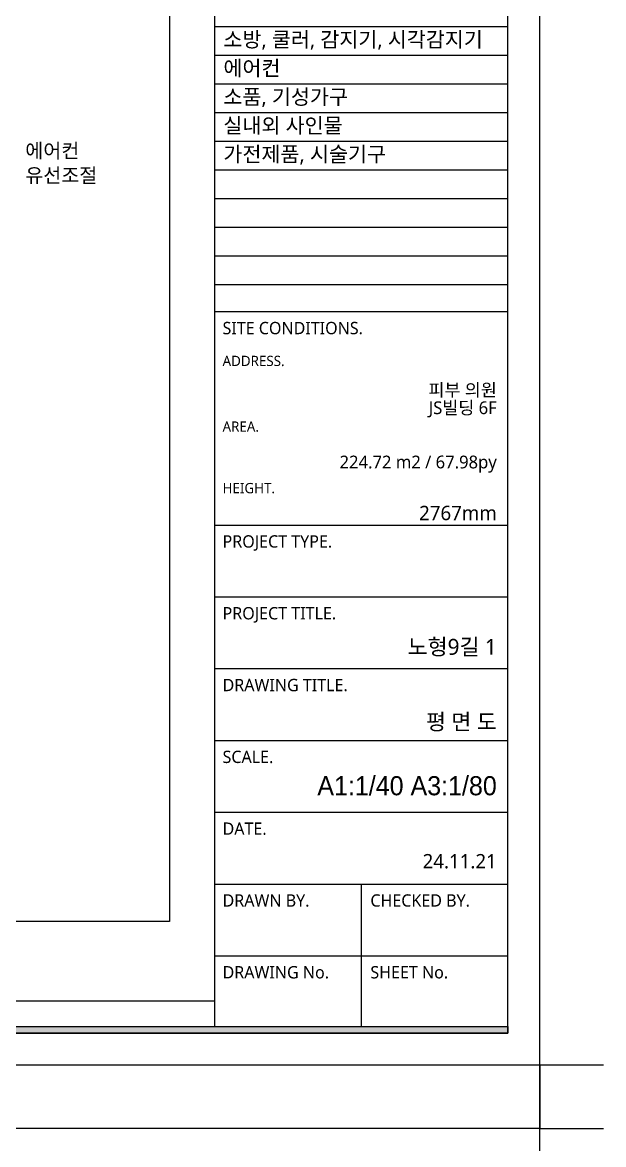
# Model space of a CAD drawing. Extents: x 11477420 to 23072185, y -28506554 to -14238804.
# Drawn here: x 11539728 to 11547020, y -14264364 to -14250285 of the extents above; entities that cross this region are included whole.
import ezdxf
from ezdxf.enums import TextEntityAlignment as Align

# ---------------------------------------------------------------- set-up
doc = ezdxf.new("R2010")
doc.units = 0
doc.header["$LTSCALE"] = 50
doc.header["$MEASUREMENT"] = 0
doc.linetypes.add('DASH', pattern=[0.35, 0.25, -0.1])
doc.layers.get('DEFPOINTS').update_dxf_attribs({"linetype": 'CONTINUOUS'})
for name, color, linetype in [('2.글자선', 60, 'CONTINUOUS'), ('3.기호.계단선', 30, 'CONTINUOUS'), ('F-SYM', 7, 'CONTINUOUS'), ('FORM(YOURNAME)-11', 1, 'CONTINUOUS'), ('FORM(YOURNAME)-11 @ 1', 1, 'CONTINUOUS'), ('에어컨', 30, 'DASH')]:
    doc.layers.add(name, color=color, linetype=linetype)
doc.styles.add('YOURNAME', font='HY울릉도M.TTF')
doc.styles.add('맑은 고딕', font='malgun.ttf')
doc.linetypes.add('BATTING', pattern='A,0.00254,-2.54,[134,ltypeshp.shx,S=2.54,R=0,X=-2.54,Y=0],-5.08,[134,ltypeshp.shx,S=2.54,R=180,X=2.54,Y=0],-2.54', length=10.16254)

# ---------------------------------------------------------------- blocks, each defined once
blk = doc.blocks.new('FORM-PLAN')
at = {"layer": 'FORM(YOURNAME)-11'}
h = blk.add_hatch(color=256, dxfattribs=at)
h.dxf.hatch_style = 1
h.paths.add_polyline_path([(-71444, 55115), (10556, 55115), (10556, 54915), (-71444, 54915)])
h.paths.add_polyline_path([(-71444, -2085), (10556, -2085), (10556, -2285), (-71444, -2285)])
at = {"layer": 'DEFPOINTS', "color": 158}
for p, q in [((1346, 54915), (1346, -2085)), ((1346, -1285), (-71444, -1285))]:
    blk.add_line(p, q, dxfattribs=at)
at = {"layer": 'DEFPOINTS', "color": 1}
for points in [[(11556, 58115), (11556, 56115), (13556, 56115)], [(11556, -5285), (11556, -3285), (13556, -3285)]]:
    blk.add_lwpolyline(points, dxfattribs=at)
at = {"layer": 'DEFPOINTS', "color": 158}
for points in [[(-71444, -2285), (10556, -2285), (10556, 55115), (-71444, 55115)], [(-69444, 53115), (-64, 53115), (-64, 1215), (-69444, 1215)]]:
    blk.add_lwpolyline(points, close=True, dxfattribs=at)
at = {"layer": 'FORM(YOURNAME)-11', "color": 14}
for p, q in [((1346, 29293), (10556, 29293)), ((1346, 28393), (10556, 28393)), ((1346, 27493), (10556, 27493)), ((1346, 26593), (10556, 26593)), ((1346, 25693), (10556, 25693)), ((1346, 24793), (10556, 24793)), ((1346, 23893), (10556, 23893)), ((1346, 22993), (10556, 22993)), ((1346, 22093), (10556, 22093)), ((1346, 21193), (10556, 21193)), ((1346, 20344), (10556, 20344)), ((1346, 13651), (10556, 13651)), ((1346, 11398), (10556, 11398)), ((1346, 9146), (10556, 9146)), ((1346, 6893), (10556, 6893)), ((1346, 4641), (10556, 4641)), ((1346, 2388), (10556, 2388)), ((5951, 2388), (5951, -2085)), ((1346, 136), (10556, 136))]:
    blk.add_line(p, q, dxfattribs=at)
at = {"layer": 'FORM(YOURNAME)-11', "color": 250}
blk.add_lwpolyline([(-72444, -3285), (11556, -3285), (11556, 56115), (-72444, 56115)], close=True, dxfattribs=at)
at = {"layer": 'FORM(YOURNAME)-11'}
blk.add_lwpolyline([(-71444, -2085), (10556, -2085), (10556, -2285), (-71444, -2285)], close=True, dxfattribs=at)
at = {"layer": 'FORM(YOURNAME)-11', "color": 14, "style": '맑은 고딕'}
for s, height, p in [('SITE CONDITIONS.', 386.14, (1603, 19829)), ('PROJECT TYPE.', 386.14, (1603, 13136)), ('PROJECT TITLE.', 386.14, (1603, 10883)), ('DRAWING TITLE.', 386.14, (1603, 8631)), ('SCALE.', 386.1, (1603, 6378)), ('DATE.', 386.1, (1603, 4126)), ('DRAWN BY.', 386.1, (1603, 1873)), ('CHECKED BY.', 386.14, (6240, 1873)), ('DRAWING No.', 386.14, (1603, -379)), ('SHEET No.', 386.1, (6240, -379))]:
    blk.add_text(s, height=height, dxfattribs=at).set_placement(p, align=Align.MIDDLE_LEFT)
at = {"layer": 'FORM(YOURNAME)-11', "color": 251, "style": '맑은 고딕'}
for s, p in [('ADDRESS.', (1603, 18799)), ('AREA.', (1603, 16740)), ('HEIGHT.', (1603, 14809))]:
    blk.add_text(s, height=321.8, dxfattribs=at).set_placement(p, align=Align.MIDDLE_LEFT)
at = {"layer": 'FORM(YOURNAME)-11', "color": 3, "style": 'YOURNAME'}
for tag, height, p in [('1', 450, (9905, 18188)), ('2', 450, (9905, 17544)), ('3', 450, (9905, 16257)), ('4', 450, (9905, 14326)), ('5', 515, (9905, 12009)), ('6', 515, (9905, 9757)), ('7', 515, (9905, 7504)), ('8', 515, (9905, 5252)), ('9', 515, (9905, 2999)), ('10', 515, (5655, 811)), ('11', 515, (9905, 747)), ('12', 515, (5655, -1441)), ('13', 515, (9905, -1441))]:
    blk.add_attdef(tag, text='', height=height, dxfattribs=at).set_placement(p, align=Align.MIDDLE_RIGHT)
blk = doc.blocks.new('*U528')
at = {"layer": 'F-SYM'}
ref = blk.add_blockref('FORM-PLAN', (11541598, -14262051), dxfattribs=dict(at, xscale=0.4, yscale=0.4, zscale=0.4))
ref.add_attrib('4', '2767mm', dxfattribs={"layer": 'FORM(YOURNAME)-11', "color": 3, "height": 180, "style": '맑은 고딕'}).set_placement((11545680, -14256350), align=Align.TOP_RIGHT)
ref.add_attrib('3', '224.72 m2 / 67.98py', dxfattribs={"layer": 'FORM(YOURNAME)-11', "color": 3, "height": 160, "style": '맑은 고딕'}).set_placement((11545680, -14255720), align=Align.TOP_RIGHT)
ref.add_attrib('2', 'JS빌딩 6F', dxfattribs={"layer": 'FORM(YOURNAME)-11', "color": 3, "height": 160, "style": '맑은 고딕'}).set_placement((11545680, -14255039), align=Align.TOP_RIGHT)
ref.add_attrib('1', '피부 의원', dxfattribs={"layer": 'FORM(YOURNAME)-11', "color": 3, "height": 160, "style": '맑은 고딕'}).set_placement((11545680, -14254816), align=Align.TOP_RIGHT)
ref.add_attrib('6', '노형9길 1', dxfattribs={"layer": 'FORM(YOURNAME)-11', "color": 3, "height": 200, "style": '맑은 고딕'}).set_placement((11545680, -14258019), align=Align.TOP_RIGHT)
ref.add_attrib('7', '평 면 도', dxfattribs={"layer": 'FORM(YOURNAME)-11', "color": 3, "height": 200, "style": '맑은 고딕'}).set_placement((11545680, -14258960), align=Align.TOP_RIGHT)
ref.add_attrib('8', 'A1:1/40 A3:1/80', dxfattribs={"layer": 'FORM(YOURNAME)-11 @ 1', "color": 3, "height": 240, "style": 'YOURNAME'}).set_placement((11545680, -14259862), align=Align.MIDDLE_RIGHT)
ref.add_attrib('9', '24.11.21', dxfattribs={"layer": 'FORM(YOURNAME)-11', "color": 3, "height": 180, "style": '맑은 고딕'}).set_placement((11545680, -14260719), align=Align.TOP_RIGHT)
blk = doc.blocks.new('*U529')
at = {"layer": 'F-SYM', "xscale": 0.4, "yscale": 0.4, "zscale": 0.4}
blk.add_blockref('FORM-PLAN', (11541598, -14286611), dxfattribs=at)

msp = doc.modelspace()

# ---------------------------------------------------------------- block references
at = {"layer": '3.기호.계단선', "linetype": 'BATTING'}
for name in ['*U528', '*U529']:
    msp.add_blockref(name, (0, 0), dxfattribs=at)

# ---------------------------------------------------------------- texts
at = {"layer": '2.글자선', "color": 30, "style": '맑은 고딕'}
for s, height, p in [('소방, 쿨러, 감지기, 시각감지기', 190.138, (11542249.9, -14250402.8)), ('에어컨', 190.14, (11542249.9, -14250762.8)), ('소품, 기성가구', 190.14, (11542249.9, -14251122.8)), ('실내외 사인물', 190.14, (11542249.9, -14251482.8)), ('가전제품, 시술기구', 190.14, (11542249.9, -14251842.8))]:
    msp.add_text(s, height=height, dxfattribs=at).set_placement(p, align=Align.TOP_LEFT)
at = {"layer": '에어컨', "ltscale": 30, "style": '맑은 고딕'}
for s, p in [('에어컨', (11539763.7, -14251805.2)), ('유선조절', (11539763.7, -14252113.4))]:
    msp.add_text(s, height=180, dxfattribs=at).set_placement(p, align=Align.TOP_LEFT)

doc.saveas('drawing.dxf')
